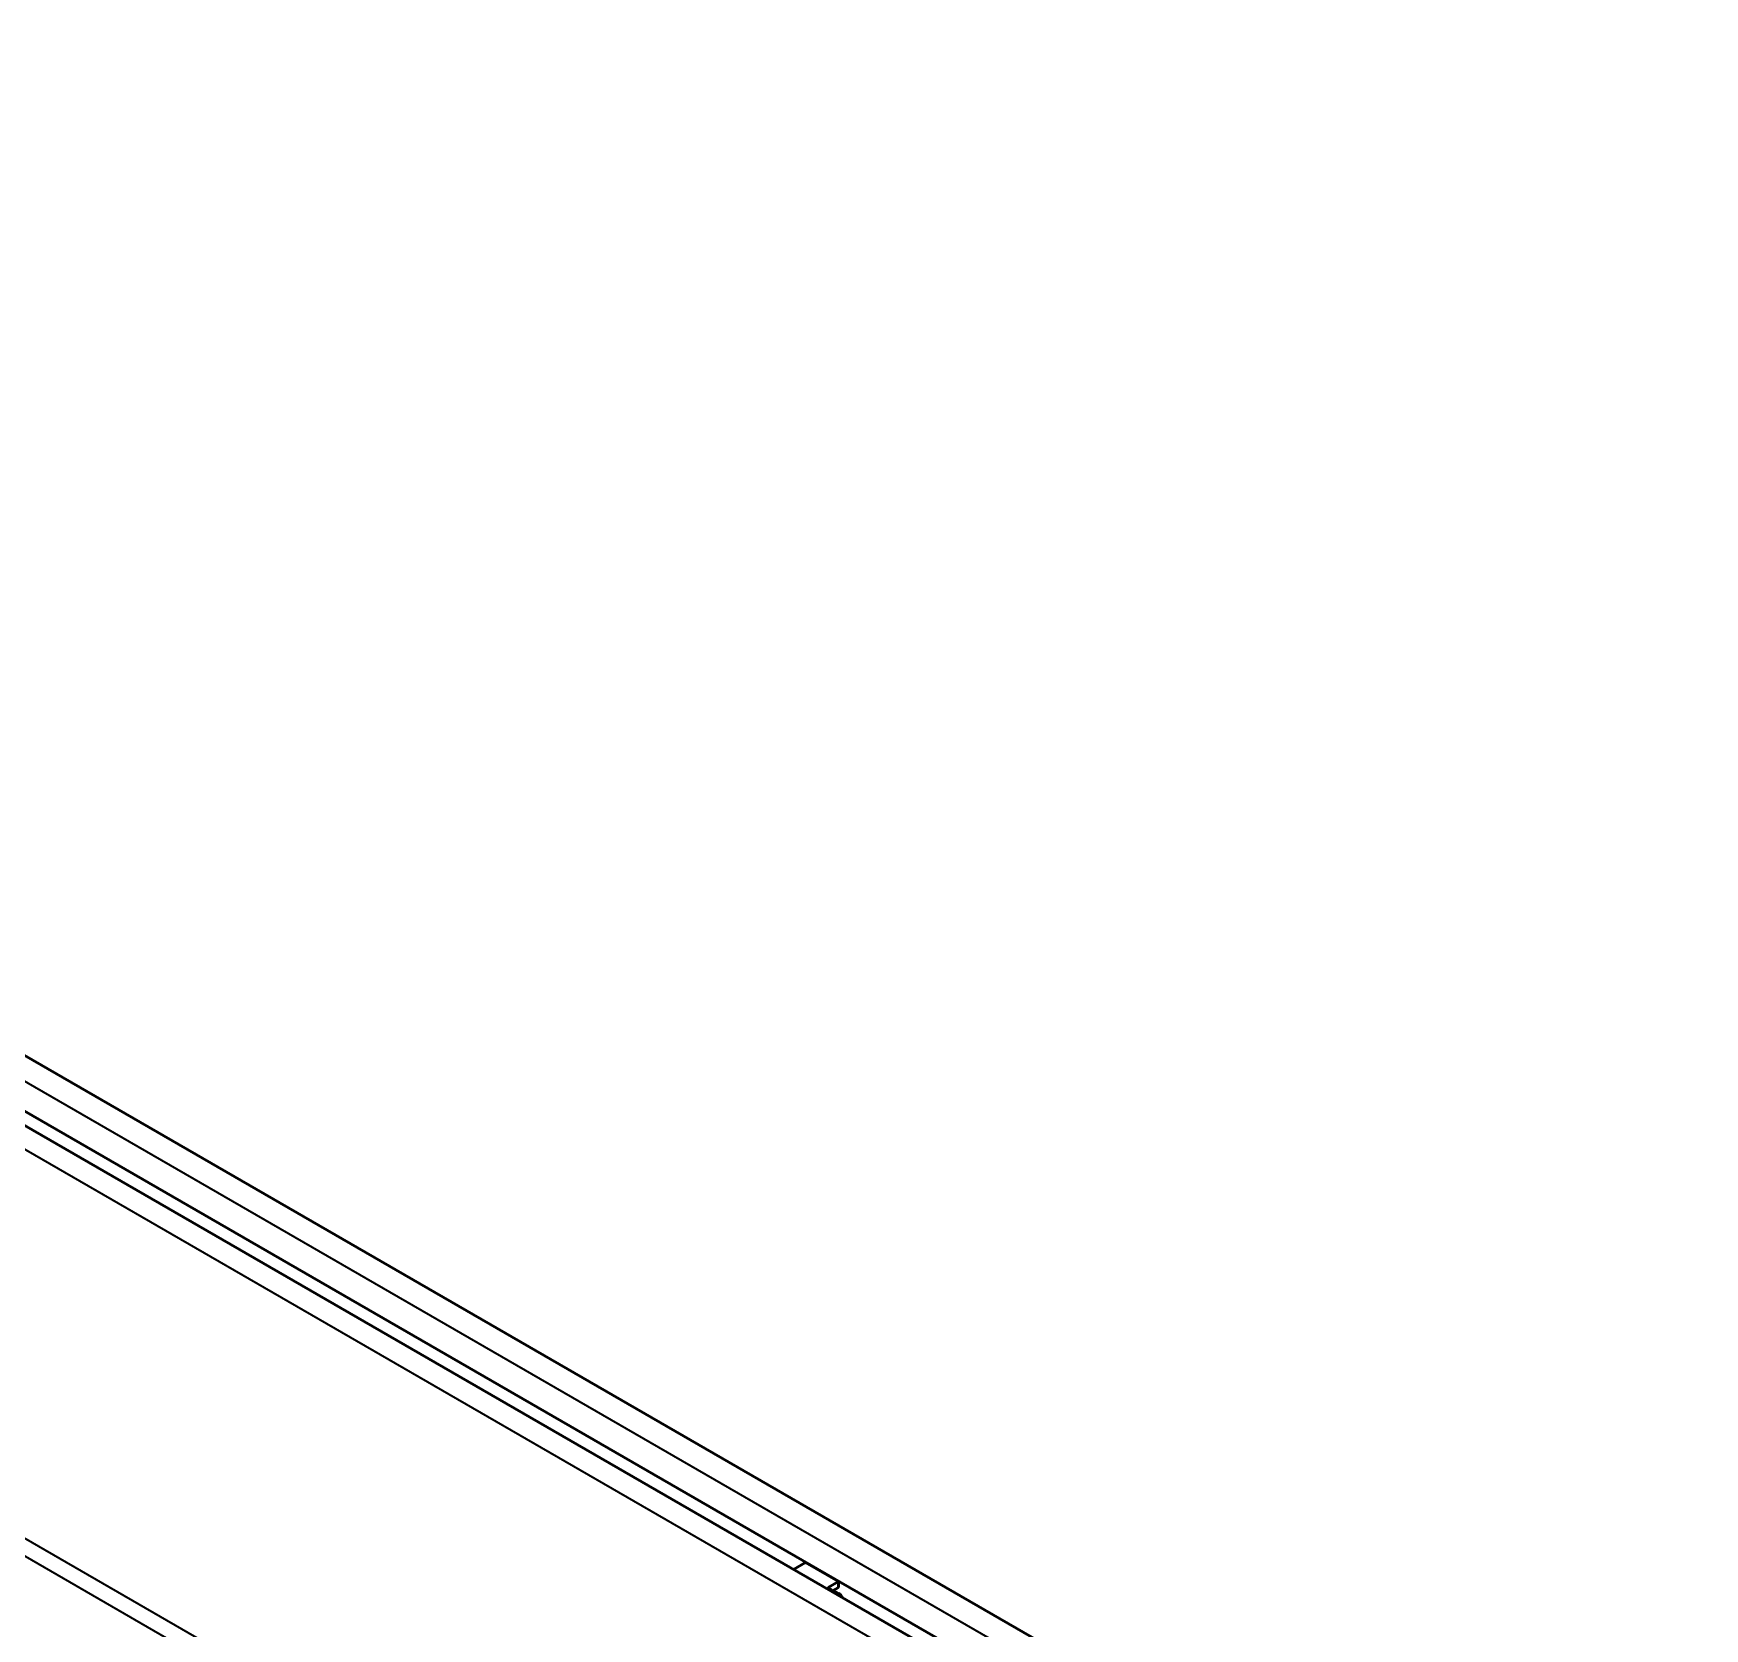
# Model space of a CAD drawing. Header units: millimetres. Extents: x 0 to 2181, y -65 to 1050.
# Drawn here: x 273.8 to 444.9, y 184.1 to 347.4 of the extents above; entities that cross this region are included whole.
import ezdxf

# ---------------------------------------------------------------- set-up
doc = ezdxf.new("R2010")
doc.units = ezdxf.units.MM
doc.header["$LTSCALE"] = 2.5
doc.layers.add('Sichtbar (ISO)', color=7, linetype='Continuous', lineweight=50)
doc.layers.add('Sichtbar schmal (ISO)', color=7, linetype='Continuous', lineweight=35)

msp = doc.modelspace()

# ---------------------------------------------------------------- linework, layer by layer
at = {"layer": 'Sichtbar (ISO)'}
for p, q in [((444.88, 143.459), (91.68, 347.379)), ((85.493, 343.807), (438.693, 139.887)), ((443.954, 138.298), (90.754, 342.218)), ((352.861, 190.856), (351.636, 190.148)), ((356.22, 188.916), (352.861, 190.856)), ((355.159, 188.304), (356.22, 188.916)), ((356.22, 188.304), (355.596, 187.944)), ((356.22, 188.916), (356.22, 188.304)), ((356.22, 187.692), (355.69, 187.998))]:
    msp.add_line(p, q, dxfattribs=at)
for major_axis, start_param, end_param in [((0.75, -1.299), 1.7922962, 2.3561945), ((1.5, 0), 0.2214999, 0.7853982)]:
    msp.add_ellipse((355.159, 187.079), major_axis=major_axis, ratio=0.5773503, start_param=start_param, end_param=end_param, dxfattribs=at)
at = {"layer": 'Sichtbar schmal (ISO)'}
for p, q in [((443.384, 141.696), (90.185, 345.616)), ((437.184, 138.294), (83.984, 342.214)), ((437.184, 98.489), (83.984, 302.41)), ((436.467, 97.074), (83.267, 300.994)), ((354.995, 188.209), (355.159, 188.304)), ((356.056, 187.597), (356.22, 187.692))]:
    msp.add_line(p, q, dxfattribs=at)

doc.saveas('drawing.dxf')
